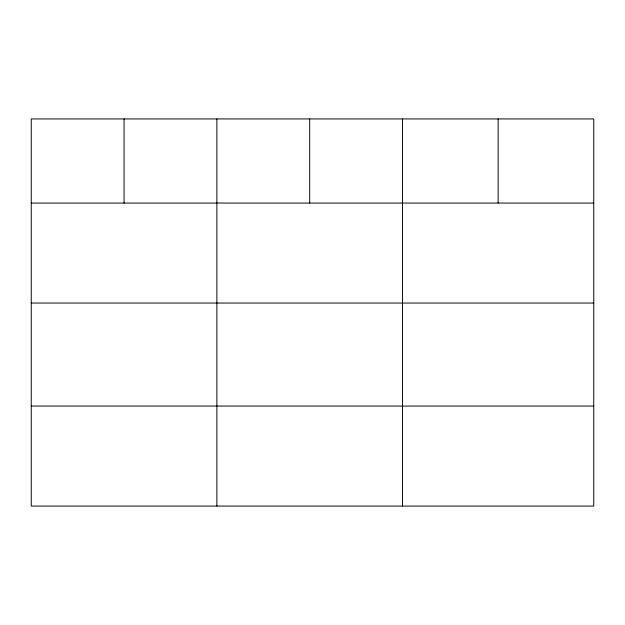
<?xml version="1.0" encoding="UTF-8"?>
<svg xmlns="http://www.w3.org/2000/svg" width="625" height="625" viewBox="0 0 625 625"><rect width="100%" height="100%" fill="white"/><g stroke="black" fill="none" stroke-linecap="round" stroke-linejoin="round"><path stroke-width="0.94" d="M593.75 303.047L593.75 118.938L31.25 118.938L31.25 506.062L593.75 506.062L593.75 303.047L31.25 303.047M31.25 203.055L593.75 203.055M31.25 406.07L593.75 406.07M498.125 118.938L498.125 203.055M402.5 118.938L402.5 506.062M309.688 118.938L309.688 203.055M216.875 118.938L216.875 506.062M124.063 118.938L124.063 203.055"/></g></svg>
